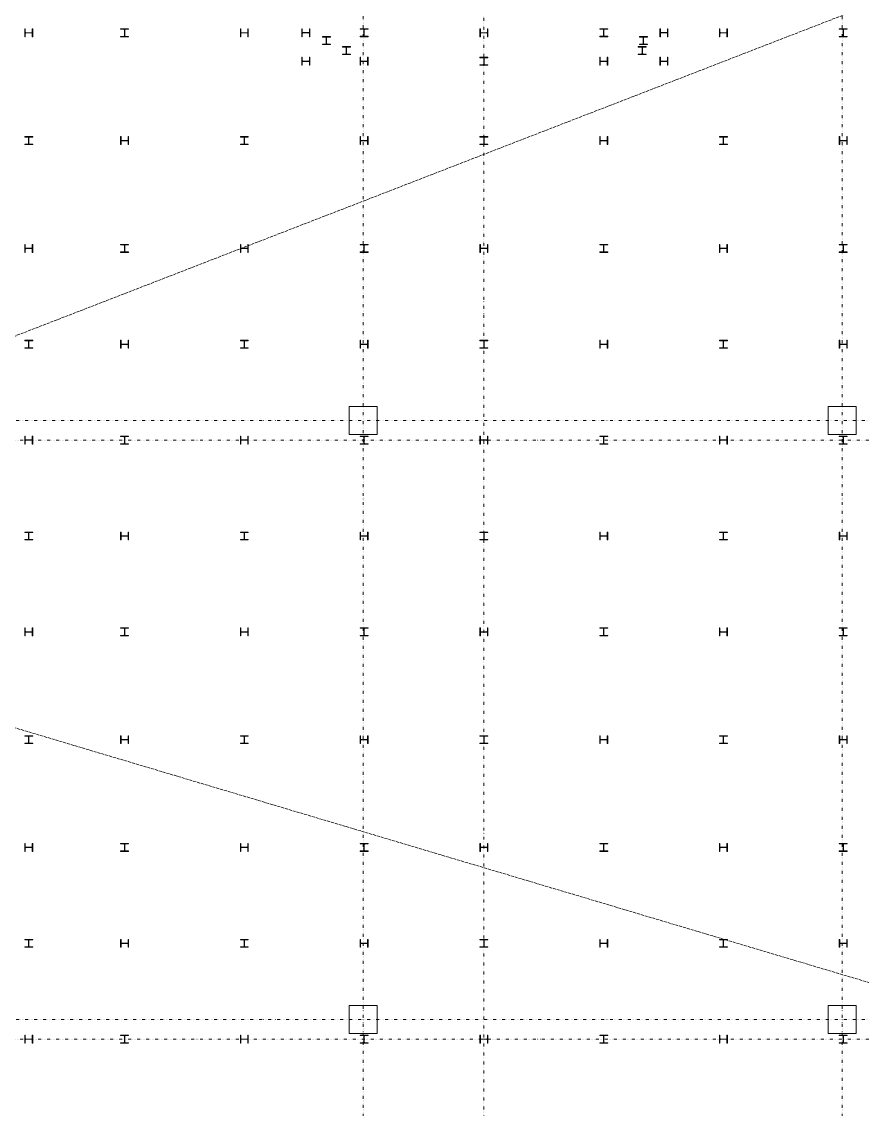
# Model space of a CAD drawing. Extents: x -168053 to 290600, y -560063 to 131745.
# Drawn here: x 127625 to 148676, y 43245 to 70477 of the extents above; entities that cross this region are included whole.
import ezdxf

# ---------------------------------------------------------------- set-up
doc = ezdxf.new("R2010")
doc.units = 0
doc.header["$LTSCALE"] = 250
for name, pattern in [('H12PL1$0$HIDDEN', [0.4, 0.3, -0.1]), ('H12PL1$0$JJP_三點線', [0.9, 0.3, -0.15, 0, -0.15, 0, -0.15, 0, -0.15]), ('H12PL25$0$JJP_三點線', [0.9, 0.3, -0.15, 0, -0.15, 0, -0.15, 0, -0.15])]:
    doc.linetypes.add(name, pattern=pattern)
for name, color, linetype in [('H12PL1$0$A-OBJE-2D', 252, 'Continuous'), ('H12PL1$0$S-COL', 252, 'Continuous'), ('H12PL1$0$S-GRID', 252, 'Continuous'), ('H12PL25$0$S-COL', 252, 'Continuous'), ('H12PL25$0$S-GRID', 252, 'Continuous')]:
    doc.layers.add(name, color=color, linetype=linetype)

# ---------------------------------------------------------------- blocks, each defined once
blk = doc.blocks.new('H12PL25')
at = {"layer": 'H12PL25$0$S-COL', "lineweight": 0, "flags": 128}
for points in [[(127900, 70300), (127888, 70300), (127888, 70217, -0.41421356), (127875, 70204), (127725, 70204, -0.41421356), (127712, 70217), (127712, 70300), (127700, 70300), (127700, 70100), (127712, 70100), (127712, 70183, -0.41421356), (127725, 70196), (127875, 70196, -0.41421356), (127888, 70183), (127888, 70100), (127900, 70100)], [(130300, 70100), (130300, 70112), (130217, 70112, -0.41421356), (130204, 70125), (130204, 70275, -0.41421356), (130217, 70288), (130300, 70288), (130300, 70300), (130100, 70300), (130100, 70288), (130183, 70288, -0.41421356), (130196, 70275), (130196, 70125, -0.41421356), (130183, 70112), (130100, 70112), (130100, 70100)], [(133300, 70300), (133288, 70300), (133288, 70217, -0.41421356), (133275, 70204), (133125, 70204, -0.41421356), (133112, 70217), (133112, 70300), (133100, 70300), (133100, 70100), (133112, 70100), (133112, 70183, -0.41421356), (133125, 70196), (133275, 70196, -0.41421356), (133288, 70183), (133288, 70100), (133300, 70100)], [(134840, 70302), (134828, 70302), (134828, 70219, -0.41421356), (134815, 70206), (134665, 70206, -0.41421356), (134652, 70219), (134652, 70302), (134640, 70302), (134640, 70102), (134652, 70102), (134652, 70185, -0.41421356), (134665, 70198), (134815, 70198, -0.41421356), (134828, 70185), (134828, 70102), (134840, 70102)], [(136300, 70102), (136300, 70114), (136217, 70114, -0.41421356), (136204, 70127), (136204, 70277, -0.41421356), (136217, 70290), (136300, 70290), (136300, 70302), (136100, 70302), (136100, 70290), (136183, 70290, -0.41421356), (136196, 70277), (136196, 70127, -0.41421356), (136183, 70114), (136100, 70114), (136100, 70102)], [(139300, 70300), (139288, 70300), (139288, 70217, -0.41421356), (139275, 70204), (139125, 70204, -0.41421356), (139112, 70217), (139112, 70300), (139100, 70300), (139100, 70100), (139112, 70100), (139112, 70183, -0.41421356), (139125, 70196), (139275, 70196, -0.41421356), (139288, 70183), (139288, 70100), (139300, 70100)], [(142100, 70102), (142100, 70114), (142183, 70114, 0.41421356), (142196, 70127), (142196, 70277, 0.41421356), (142183, 70290), (142100, 70290), (142100, 70302), (142300, 70302), (142300, 70290), (142217, 70290, 0.41421356), (142204, 70277), (142204, 70127, 0.41421356), (142217, 70114), (142300, 70114), (142300, 70102)], [(143610, 70302), (143622, 70302), (143622, 70219, 0.41421356), (143635, 70206), (143785, 70206, 0.41421356), (143798, 70219), (143798, 70302), (143810, 70302), (143810, 70102), (143798, 70102), (143798, 70185, 0.41421356), (143785, 70198), (143635, 70198, 0.41421356), (143622, 70185), (143622, 70102), (143610, 70102)], [(145100, 70300), (145112, 70300), (145112, 70217, 0.41421356), (145125, 70204), (145275, 70204, 0.41421356), (145288, 70217), (145288, 70300), (145300, 70300), (145300, 70100), (145288, 70100), (145288, 70183, 0.41421356), (145275, 70196), (145125, 70196, 0.41421356), (145112, 70183), (145112, 70100), (145100, 70100)], [(148100, 70100), (148100, 70112), (148183, 70112, 0.41421356), (148196, 70125), (148196, 70275, 0.41421356), (148183, 70288), (148100, 70288), (148100, 70300), (148300, 70300), (148300, 70288), (148217, 70288, 0.41421356), (148204, 70275), (148204, 70125, 0.41421356), (148217, 70112), (148300, 70112), (148300, 70100)], [(135155, 69905), (135155, 69917), (135238, 69917, 0.41421356), (135251, 69930), (135251, 70080, 0.41421356), (135238, 70093), (135155, 70093), (135155, 70105), (135355, 70105), (135355, 70093), (135272, 70093, 0.41421356), (135259, 70080), (135259, 69930, 0.41421356), (135272, 69917), (135355, 69917), (135355, 69905)], [(143095, 69905), (143095, 69917), (143178, 69917, 0.41421356), (143191, 69930), (143191, 70080, 0.41421356), (143178, 70093), (143095, 70093), (143095, 70105), (143295, 70105), (143295, 70093), (143212, 70093, 0.41421356), (143199, 70080), (143199, 69930, 0.41421356), (143212, 69917), (143295, 69917), (143295, 69905)], [(135655, 69655), (135655, 69667), (135738, 69667, 0.41421356), (135751, 69680), (135751, 69830, 0.41421356), (135738, 69843), (135655, 69843), (135655, 69855), (135855, 69855), (135855, 69843), (135772, 69843, 0.41421356), (135759, 69830), (135759, 69680, 0.41421356), (135772, 69667), (135855, 69667), (135855, 69655)], [(143065, 69655), (143065, 69667), (143148, 69667, 0.41421356), (143161, 69680), (143161, 69830, 0.41421356), (143148, 69843), (143065, 69843), (143065, 69855), (143265, 69855), (143265, 69843), (143182, 69843, 0.41421356), (143169, 69830), (143169, 69680, 0.41421356), (143182, 69667), (143265, 69667), (143265, 69655)], [(134840, 69590), (134828, 69590), (134828, 69507, -0.41421356), (134815, 69494), (134665, 69494, -0.41421356), (134652, 69507), (134652, 69590), (134640, 69590), (134640, 69390), (134652, 69390), (134652, 69473, -0.41421356), (134665, 69486), (134815, 69486, -0.41421356), (134828, 69473), (134828, 69390), (134840, 69390)], [(136300, 69590), (136288, 69590), (136288, 69507, -0.41421356), (136275, 69494), (136125, 69494, -0.41421356), (136112, 69507), (136112, 69590), (136100, 69590), (136100, 69390), (136112, 69390), (136112, 69473, -0.41421356), (136125, 69486), (136275, 69486, -0.41421356), (136288, 69473), (136288, 69390), (136300, 69390)], [(139300, 69390), (139300, 69402), (139217, 69402, -0.41421356), (139204, 69415), (139204, 69565, -0.41421356), (139217, 69578), (139300, 69578), (139300, 69590), (139100, 69590), (139100, 69578), (139183, 69578, -0.41421356), (139196, 69565), (139196, 69415, -0.41421356), (139183, 69402), (139100, 69402), (139100, 69390)], [(142100, 69590), (142112, 69590), (142112, 69507, 0.41421356), (142125, 69494), (142275, 69494, 0.41421356), (142288, 69507), (142288, 69590), (142300, 69590), (142300, 69390), (142288, 69390), (142288, 69473, 0.41421356), (142275, 69486), (142125, 69486, 0.41421356), (142112, 69473), (142112, 69390), (142100, 69390)], [(143610, 69590), (143622, 69590), (143622, 69507, 0.41421356), (143635, 69494), (143785, 69494, 0.41421356), (143798, 69507), (143798, 69590), (143810, 69590), (143810, 69390), (143798, 69390), (143798, 69473, 0.41421356), (143785, 69486), (143635, 69486, 0.41421356), (143622, 69473), (143622, 69390), (143610, 69390)], [(127900, 67400), (127900, 67412), (127817, 67412, -0.41421356), (127804, 67425), (127804, 67575, -0.41421356), (127817, 67588), (127900, 67588), (127900, 67600), (127700, 67600), (127700, 67588), (127783, 67588, -0.41421356), (127796, 67575), (127796, 67425, -0.41421356), (127783, 67412), (127700, 67412), (127700, 67400)], [(130300, 67600), (130288, 67600), (130288, 67517, -0.41421356), (130275, 67504), (130125, 67504, -0.41421356), (130112, 67517), (130112, 67600), (130100, 67600), (130100, 67400), (130112, 67400), (130112, 67483, -0.41421356), (130125, 67496), (130275, 67496, -0.41421356), (130288, 67483), (130288, 67400), (130300, 67400)], [(133300, 67400), (133300, 67412), (133217, 67412, -0.41421356), (133204, 67425), (133204, 67575, -0.41421356), (133217, 67588), (133300, 67588), (133300, 67600), (133100, 67600), (133100, 67588), (133183, 67588, -0.41421356), (133196, 67575), (133196, 67425, -0.41421356), (133183, 67412), (133100, 67412), (133100, 67400)], [(136300, 67600), (136288, 67600), (136288, 67517, -0.41421356), (136275, 67504), (136125, 67504, -0.41421356), (136112, 67517), (136112, 67600), (136100, 67600), (136100, 67400), (136112, 67400), (136112, 67483, -0.41421356), (136125, 67496), (136275, 67496, -0.41421356), (136288, 67483), (136288, 67400), (136300, 67400)], [(139300, 67400), (139300, 67412), (139217, 67412, -0.41421356), (139204, 67425), (139204, 67575, -0.41421356), (139217, 67588), (139300, 67588), (139300, 67600), (139100, 67600), (139100, 67588), (139183, 67588, -0.41421356), (139196, 67575), (139196, 67425, -0.41421356), (139183, 67412), (139100, 67412), (139100, 67400)], [(142100, 67600), (142112, 67600), (142112, 67517, 0.41421356), (142125, 67504), (142275, 67504, 0.41421356), (142288, 67517), (142288, 67600), (142300, 67600), (142300, 67400), (142288, 67400), (142288, 67483, 0.41421356), (142275, 67496), (142125, 67496, 0.41421356), (142112, 67483), (142112, 67400), (142100, 67400)], [(145100, 67400), (145100, 67412), (145183, 67412, 0.41421356), (145196, 67425), (145196, 67575, 0.41421356), (145183, 67588), (145100, 67588), (145100, 67600), (145300, 67600), (145300, 67588), (145217, 67588, 0.41421356), (145204, 67575), (145204, 67425, 0.41421356), (145217, 67412), (145300, 67412), (145300, 67400)], [(148100, 67600), (148112, 67600), (148112, 67517, 0.41421356), (148125, 67504), (148275, 67504, 0.41421356), (148288, 67517), (148288, 67600), (148300, 67600), (148300, 67400), (148288, 67400), (148288, 67483, 0.41421356), (148275, 67496), (148125, 67496, 0.41421356), (148112, 67483), (148112, 67400), (148100, 67400)], [(127900, 64900), (127888, 64900), (127888, 64817, -0.41421356), (127875, 64804), (127725, 64804, -0.41421356), (127712, 64817), (127712, 64900), (127700, 64900), (127700, 64700), (127712, 64700), (127712, 64783, -0.41421356), (127725, 64796), (127875, 64796, -0.41421356), (127888, 64783), (127888, 64700), (127900, 64700)], [(130300, 64700), (130300, 64712), (130217, 64712, -0.41421356), (130204, 64725), (130204, 64875, -0.41421356), (130217, 64888), (130300, 64888), (130300, 64900), (130100, 64900), (130100, 64888), (130183, 64888, -0.41421356), (130196, 64875), (130196, 64725, -0.41421356), (130183, 64712), (130100, 64712), (130100, 64700)], [(133300, 64900), (133288, 64900), (133288, 64817, -0.41421356), (133275, 64804), (133125, 64804, -0.41421356), (133112, 64817), (133112, 64900), (133100, 64900), (133100, 64700), (133112, 64700), (133112, 64783, -0.41421356), (133125, 64796), (133275, 64796, -0.41421356), (133288, 64783), (133288, 64700), (133300, 64700)], [(136300, 64700), (136300, 64712), (136217, 64712, -0.41421356), (136204, 64725), (136204, 64875, -0.41421356), (136217, 64888), (136300, 64888), (136300, 64900), (136100, 64900), (136100, 64888), (136183, 64888, -0.41421356), (136196, 64875), (136196, 64725, -0.41421356), (136183, 64712), (136100, 64712), (136100, 64700)], [(139300, 64900), (139288, 64900), (139288, 64817, -0.41421356), (139275, 64804), (139125, 64804, -0.41421356), (139112, 64817), (139112, 64900), (139100, 64900), (139100, 64700), (139112, 64700), (139112, 64783, -0.41421356), (139125, 64796), (139275, 64796, -0.41421356), (139288, 64783), (139288, 64700), (139300, 64700)], [(142100, 64700), (142100, 64712), (142183, 64712, 0.41421356), (142196, 64725), (142196, 64875, 0.41421356), (142183, 64888), (142100, 64888), (142100, 64900), (142300, 64900), (142300, 64888), (142217, 64888, 0.41421356), (142204, 64875), (142204, 64725, 0.41421356), (142217, 64712), (142300, 64712), (142300, 64700)], [(145100, 64900), (145112, 64900), (145112, 64817, 0.41421356), (145125, 64804), (145275, 64804, 0.41421356), (145288, 64817), (145288, 64900), (145300, 64900), (145300, 64700), (145288, 64700), (145288, 64783, 0.41421356), (145275, 64796), (145125, 64796, 0.41421356), (145112, 64783), (145112, 64700), (145100, 64700)], [(148100, 64700), (148100, 64712), (148183, 64712, 0.41421356), (148196, 64725), (148196, 64875, 0.41421356), (148183, 64888), (148100, 64888), (148100, 64900), (148300, 64900), (148300, 64888), (148217, 64888, 0.41421356), (148204, 64875), (148204, 64725, 0.41421356), (148217, 64712), (148300, 64712), (148300, 64700)], [(127900, 62300), (127900, 62312), (127817, 62312, -0.41421356), (127804, 62325), (127804, 62475, -0.41421356), (127817, 62488), (127900, 62488), (127900, 62500), (127700, 62500), (127700, 62488), (127783, 62488, -0.41421356), (127796, 62475), (127796, 62325, -0.41421356), (127783, 62312), (127700, 62312), (127700, 62300)], [(130300, 62500), (130288, 62500), (130288, 62417, -0.41421356), (130275, 62404), (130125, 62404, -0.41421356), (130112, 62417), (130112, 62500), (130100, 62500), (130100, 62300), (130112, 62300), (130112, 62383, -0.41421356), (130125, 62396), (130275, 62396, -0.41421356), (130288, 62383), (130288, 62300), (130300, 62300)], [(133300, 62300), (133300, 62312), (133217, 62312, -0.41421356), (133204, 62325), (133204, 62475, -0.41421356), (133217, 62488), (133300, 62488), (133300, 62500), (133100, 62500), (133100, 62488), (133183, 62488, -0.41421356), (133196, 62475), (133196, 62325, -0.41421356), (133183, 62312), (133100, 62312), (133100, 62300)], [(136300, 62500), (136288, 62500), (136288, 62417, -0.41421356), (136275, 62404), (136125, 62404, -0.41421356), (136112, 62417), (136112, 62500), (136100, 62500), (136100, 62300), (136112, 62300), (136112, 62383, -0.41421356), (136125, 62396), (136275, 62396, -0.41421356), (136288, 62383), (136288, 62300), (136300, 62300)], [(139300, 62300), (139300, 62312), (139217, 62312, -0.41421356), (139204, 62325), (139204, 62475, -0.41421356), (139217, 62488), (139300, 62488), (139300, 62500), (139100, 62500), (139100, 62488), (139183, 62488, -0.41421356), (139196, 62475), (139196, 62325, -0.41421356), (139183, 62312), (139100, 62312), (139100, 62300)], [(142100, 62500), (142112, 62500), (142112, 62417, 0.41421356), (142125, 62404), (142275, 62404, 0.41421356), (142288, 62417), (142288, 62500), (142300, 62500), (142300, 62300), (142288, 62300), (142288, 62383, 0.41421356), (142275, 62396), (142125, 62396, 0.41421356), (142112, 62383), (142112, 62300), (142100, 62300)], [(145100, 62300), (145100, 62312), (145183, 62312, 0.41421356), (145196, 62325), (145196, 62475, 0.41421356), (145183, 62488), (145100, 62488), (145100, 62500), (145300, 62500), (145300, 62488), (145217, 62488, 0.41421356), (145204, 62475), (145204, 62325, 0.41421356), (145217, 62312), (145300, 62312), (145300, 62300)], [(148100, 62500), (148112, 62500), (148112, 62417, 0.41421356), (148125, 62404), (148275, 62404, 0.41421356), (148288, 62417), (148288, 62500), (148300, 62500), (148300, 62300), (148288, 62300), (148288, 62383, 0.41421356), (148275, 62396), (148125, 62396, 0.41421356), (148112, 62383), (148112, 62300), (148100, 62300)], [(127900, 60100), (127888, 60100), (127888, 60017, -0.41421356), (127875, 60004), (127725, 60004, -0.41421356), (127712, 60017), (127712, 60100), (127700, 60100), (127700, 59900), (127712, 59900), (127712, 59983, -0.41421356), (127725, 59996), (127875, 59996, -0.41421356), (127888, 59983), (127888, 59900), (127900, 59900)], [(130300, 59900), (130300, 59912), (130217, 59912, -0.41421356), (130204, 59925), (130204, 60075, -0.41421356), (130217, 60088), (130300, 60088), (130300, 60100), (130100, 60100), (130100, 60088), (130183, 60088, -0.41421356), (130196, 60075), (130196, 59925, -0.41421356), (130183, 59912), (130100, 59912), (130100, 59900)], [(133300, 60100), (133288, 60100), (133288, 60017, -0.41421356), (133275, 60004), (133125, 60004, -0.41421356), (133112, 60017), (133112, 60100), (133100, 60100), (133100, 59900), (133112, 59900), (133112, 59983, -0.41421356), (133125, 59996), (133275, 59996, -0.41421356), (133288, 59983), (133288, 59900), (133300, 59900)], [(136300, 59900), (136300, 59912), (136217, 59912, -0.41421356), (136204, 59925), (136204, 60075, -0.41421356), (136217, 60088), (136300, 60088), (136300, 60100), (136100, 60100), (136100, 60088), (136183, 60088, -0.41421356), (136196, 60075), (136196, 59925, -0.41421356), (136183, 59912), (136100, 59912), (136100, 59900)], [(139300, 60100), (139288, 60100), (139288, 60017, -0.41421356), (139275, 60004), (139125, 60004, -0.41421356), (139112, 60017), (139112, 60100), (139100, 60100), (139100, 59900), (139112, 59900), (139112, 59983, -0.41421356), (139125, 59996), (139275, 59996, -0.41421356), (139288, 59983), (139288, 59900), (139300, 59900)], [(142100, 59900), (142100, 59912), (142183, 59912, 0.41421356), (142196, 59925), (142196, 60075, 0.41421356), (142183, 60088), (142100, 60088), (142100, 60100), (142300, 60100), (142300, 60088), (142217, 60088, 0.41421356), (142204, 60075), (142204, 59925, 0.41421356), (142217, 59912), (142300, 59912), (142300, 59900)], [(145100, 60100), (145112, 60100), (145112, 60017, 0.41421356), (145125, 60004), (145275, 60004, 0.41421356), (145288, 60017), (145288, 60100), (145300, 60100), (145300, 59900), (145288, 59900), (145288, 59983, 0.41421356), (145275, 59996), (145125, 59996, 0.41421356), (145112, 59983), (145112, 59900), (145100, 59900)], [(148100, 59900), (148100, 59912), (148183, 59912, 0.41421356), (148196, 59925), (148196, 60075, 0.41421356), (148183, 60088), (148100, 60088), (148100, 60100), (148300, 60100), (148300, 60088), (148217, 60088, 0.41421356), (148204, 60075), (148204, 59925, 0.41421356), (148217, 59912), (148300, 59912), (148300, 59900)], [(127900, 57500), (127900, 57512), (127817, 57512, -0.41421356), (127804, 57525), (127804, 57675, -0.41421356), (127817, 57688), (127900, 57688), (127900, 57700), (127700, 57700), (127700, 57688), (127783, 57688, -0.41421356), (127796, 57675), (127796, 57525, -0.41421356), (127783, 57512), (127700, 57512), (127700, 57500)], [(130300, 57700), (130288, 57700), (130288, 57617, -0.41421356), (130275, 57604), (130125, 57604, -0.41421356), (130112, 57617), (130112, 57700), (130100, 57700), (130100, 57500), (130112, 57500), (130112, 57583, -0.41421356), (130125, 57596), (130275, 57596, -0.41421356), (130288, 57583), (130288, 57500), (130300, 57500)], [(133300, 57500), (133300, 57512), (133217, 57512, -0.41421356), (133204, 57525), (133204, 57675, -0.41421356), (133217, 57688), (133300, 57688), (133300, 57700), (133100, 57700), (133100, 57688), (133183, 57688, -0.41421356), (133196, 57675), (133196, 57525, -0.41421356), (133183, 57512), (133100, 57512), (133100, 57500)], [(136300, 57700), (136288, 57700), (136288, 57617, -0.41421356), (136275, 57604), (136125, 57604, -0.41421356), (136112, 57617), (136112, 57700), (136100, 57700), (136100, 57500), (136112, 57500), (136112, 57583, -0.41421356), (136125, 57596), (136275, 57596, -0.41421356), (136288, 57583), (136288, 57500), (136300, 57500)], [(139300, 57500), (139300, 57512), (139217, 57512, -0.41421356), (139204, 57525), (139204, 57675, -0.41421356), (139217, 57688), (139300, 57688), (139300, 57700), (139100, 57700), (139100, 57688), (139183, 57688, -0.41421356), (139196, 57675), (139196, 57525, -0.41421356), (139183, 57512), (139100, 57512), (139100, 57500)], [(142100, 57700), (142112, 57700), (142112, 57617, 0.41421356), (142125, 57604), (142275, 57604, 0.41421356), (142288, 57617), (142288, 57700), (142300, 57700), (142300, 57500), (142288, 57500), (142288, 57583, 0.41421356), (142275, 57596), (142125, 57596, 0.41421356), (142112, 57583), (142112, 57500), (142100, 57500)], [(145100, 57500), (145100, 57512), (145183, 57512, 0.41421356), (145196, 57525), (145196, 57675, 0.41421356), (145183, 57688), (145100, 57688), (145100, 57700), (145300, 57700), (145300, 57688), (145217, 57688, 0.41421356), (145204, 57675), (145204, 57525, 0.41421356), (145217, 57512), (145300, 57512), (145300, 57500)], [(148100, 57700), (148112, 57700), (148112, 57617, 0.41421356), (148125, 57604), (148275, 57604, 0.41421356), (148288, 57617), (148288, 57700), (148300, 57700), (148300, 57500), (148288, 57500), (148288, 57583, 0.41421356), (148275, 57596), (148125, 57596, 0.41421356), (148112, 57583), (148112, 57500), (148100, 57500)], [(127900, 55300), (127888, 55300), (127888, 55217, -0.41421356), (127875, 55204), (127725, 55204, -0.41421356), (127712, 55217), (127712, 55300), (127700, 55300), (127700, 55100), (127712, 55100), (127712, 55183, -0.41421356), (127725, 55196), (127875, 55196, -0.41421356), (127888, 55183), (127888, 55100), (127900, 55100)], [(130300, 55100), (130300, 55112), (130217, 55112, -0.41421356), (130204, 55125), (130204, 55275, -0.41421356), (130217, 55288), (130300, 55288), (130300, 55300), (130100, 55300), (130100, 55288), (130183, 55288, -0.41421356), (130196, 55275), (130196, 55125, -0.41421356), (130183, 55112), (130100, 55112), (130100, 55100)], [(133300, 55300), (133288, 55300), (133288, 55217, -0.41421356), (133275, 55204), (133125, 55204, -0.41421356), (133112, 55217), (133112, 55300), (133100, 55300), (133100, 55100), (133112, 55100), (133112, 55183, -0.41421356), (133125, 55196), (133275, 55196, -0.41421356), (133288, 55183), (133288, 55100), (133300, 55100)], [(136300, 55100), (136300, 55112), (136217, 55112, -0.41421356), (136204, 55125), (136204, 55275, -0.41421356), (136217, 55288), (136300, 55288), (136300, 55300), (136100, 55300), (136100, 55288), (136183, 55288, -0.41421356), (136196, 55275), (136196, 55125, -0.41421356), (136183, 55112), (136100, 55112), (136100, 55100)], [(139300, 55300), (139288, 55300), (139288, 55217, -0.41421356), (139275, 55204), (139125, 55204, -0.41421356), (139112, 55217), (139112, 55300), (139100, 55300), (139100, 55100), (139112, 55100), (139112, 55183, -0.41421356), (139125, 55196), (139275, 55196, -0.41421356), (139288, 55183), (139288, 55100), (139300, 55100)], [(142100, 55100), (142100, 55112), (142183, 55112, 0.41421356), (142196, 55125), (142196, 55275, 0.41421356), (142183, 55288), (142100, 55288), (142100, 55300), (142300, 55300), (142300, 55288), (142217, 55288, 0.41421356), (142204, 55275), (142204, 55125, 0.41421356), (142217, 55112), (142300, 55112), (142300, 55100)], [(145100, 55300), (145112, 55300), (145112, 55217, 0.41421356), (145125, 55204), (145275, 55204, 0.41421356), (145288, 55217), (145288, 55300), (145300, 55300), (145300, 55100), (145288, 55100), (145288, 55183, 0.41421356), (145275, 55196), (145125, 55196, 0.41421356), (145112, 55183), (145112, 55100), (145100, 55100)], [(148100, 55100), (148100, 55112), (148183, 55112, 0.41421356), (148196, 55125), (148196, 55275, 0.41421356), (148183, 55288), (148100, 55288), (148100, 55300), (148300, 55300), (148300, 55288), (148217, 55288, 0.41421356), (148204, 55275), (148204, 55125, 0.41421356), (148217, 55112), (148300, 55112), (148300, 55100)], [(127900, 52400), (127900, 52412), (127817, 52412, -0.41421356), (127804, 52425), (127804, 52575, -0.41421356), (127817, 52588), (127900, 52588), (127900, 52600), (127700, 52600), (127700, 52588), (127783, 52588, -0.41421356), (127796, 52575), (127796, 52425, -0.41421356), (127783, 52412), (127700, 52412), (127700, 52400)], [(130300, 52600), (130288, 52600), (130288, 52517, -0.41421356), (130275, 52504), (130125, 52504, -0.41421356), (130112, 52517), (130112, 52600), (130100, 52600), (130100, 52400), (130112, 52400), (130112, 52483, -0.41421356), (130125, 52496), (130275, 52496, -0.41421356), (130288, 52483), (130288, 52400), (130300, 52400)], [(133300, 52400), (133300, 52412), (133217, 52412, -0.41421356), (133204, 52425), (133204, 52575, -0.41421356), (133217, 52588), (133300, 52588), (133300, 52600), (133100, 52600), (133100, 52588), (133183, 52588, -0.41421356), (133196, 52575), (133196, 52425, -0.41421356), (133183, 52412), (133100, 52412), (133100, 52400)], [(136300, 52600), (136288, 52600), (136288, 52517, -0.41421356), (136275, 52504), (136125, 52504, -0.41421356), (136112, 52517), (136112, 52600), (136100, 52600), (136100, 52400), (136112, 52400), (136112, 52483, -0.41421356), (136125, 52496), (136275, 52496, -0.41421356), (136288, 52483), (136288, 52400), (136300, 52400)], [(139300, 52400), (139300, 52412), (139217, 52412, -0.41421356), (139204, 52425), (139204, 52575, -0.41421356), (139217, 52588), (139300, 52588), (139300, 52600), (139100, 52600), (139100, 52588), (139183, 52588, -0.41421356), (139196, 52575), (139196, 52425, -0.41421356), (139183, 52412), (139100, 52412), (139100, 52400)], [(142100, 52600), (142112, 52600), (142112, 52517, 0.41421356), (142125, 52504), (142275, 52504, 0.41421356), (142288, 52517), (142288, 52600), (142300, 52600), (142300, 52400), (142288, 52400), (142288, 52483, 0.41421356), (142275, 52496), (142125, 52496, 0.41421356), (142112, 52483), (142112, 52400), (142100, 52400)], [(145100, 52400), (145100, 52412), (145183, 52412, 0.41421356), (145196, 52425), (145196, 52575, 0.41421356), (145183, 52588), (145100, 52588), (145100, 52600), (145300, 52600), (145300, 52588), (145217, 52588, 0.41421356), (145204, 52575), (145204, 52425, 0.41421356), (145217, 52412), (145300, 52412), (145300, 52400)], [(148100, 52600), (148112, 52600), (148112, 52517, 0.41421356), (148125, 52504), (148275, 52504, 0.41421356), (148288, 52517), (148288, 52600), (148300, 52600), (148300, 52400), (148288, 52400), (148288, 52483, 0.41421356), (148275, 52496), (148125, 52496, 0.41421356), (148112, 52483), (148112, 52400), (148100, 52400)], [(127900, 49900), (127888, 49900), (127888, 49817, -0.41421356), (127875, 49804), (127725, 49804, -0.41421356), (127712, 49817), (127712, 49900), (127700, 49900), (127700, 49700), (127712, 49700), (127712, 49783, -0.41421356), (127725, 49796), (127875, 49796, -0.41421356), (127888, 49783), (127888, 49700), (127900, 49700)], [(130300, 49700), (130300, 49712), (130217, 49712, -0.41421356), (130204, 49725), (130204, 49875, -0.41421356), (130217, 49888), (130300, 49888), (130300, 49900), (130100, 49900), (130100, 49888), (130183, 49888, -0.41421356), (130196, 49875), (130196, 49725, -0.41421356), (130183, 49712), (130100, 49712), (130100, 49700)], [(133300, 49900), (133288, 49900), (133288, 49817, -0.41421356), (133275, 49804), (133125, 49804, -0.41421356), (133112, 49817), (133112, 49900), (133100, 49900), (133100, 49700), (133112, 49700), (133112, 49783, -0.41421356), (133125, 49796), (133275, 49796, -0.41421356), (133288, 49783), (133288, 49700), (133300, 49700)], [(136300, 49700), (136300, 49712), (136217, 49712, -0.41421356), (136204, 49725), (136204, 49875, -0.41421356), (136217, 49888), (136300, 49888), (136300, 49900), (136100, 49900), (136100, 49888), (136183, 49888, -0.41421356), (136196, 49875), (136196, 49725, -0.41421356), (136183, 49712), (136100, 49712), (136100, 49700)], [(139300, 49900), (139288, 49900), (139288, 49817, -0.41421356), (139275, 49804), (139125, 49804, -0.41421356), (139112, 49817), (139112, 49900), (139100, 49900), (139100, 49700), (139112, 49700), (139112, 49783, -0.41421356), (139125, 49796), (139275, 49796, -0.41421356), (139288, 49783), (139288, 49700), (139300, 49700)], [(142100, 49700), (142100, 49712), (142183, 49712, 0.41421356), (142196, 49725), (142196, 49875, 0.41421356), (142183, 49888), (142100, 49888), (142100, 49900), (142300, 49900), (142300, 49888), (142217, 49888, 0.41421356), (142204, 49875), (142204, 49725, 0.41421356), (142217, 49712), (142300, 49712), (142300, 49700)], [(145100, 49900), (145112, 49900), (145112, 49817, 0.41421356), (145125, 49804), (145275, 49804, 0.41421356), (145288, 49817), (145288, 49900), (145300, 49900), (145300, 49700), (145288, 49700), (145288, 49783, 0.41421356), (145275, 49796), (145125, 49796, 0.41421356), (145112, 49783), (145112, 49700), (145100, 49700)], [(148100, 49700), (148100, 49712), (148183, 49712, 0.41421356), (148196, 49725), (148196, 49875, 0.41421356), (148183, 49888), (148100, 49888), (148100, 49900), (148300, 49900), (148300, 49888), (148217, 49888, 0.41421356), (148204, 49875), (148204, 49725, 0.41421356), (148217, 49712), (148300, 49712), (148300, 49700)], [(127900, 47300), (127900, 47312), (127817, 47312, -0.41421356), (127804, 47325), (127804, 47475, -0.41421356), (127817, 47488), (127900, 47488), (127900, 47500), (127700, 47500), (127700, 47488), (127783, 47488, -0.41421356), (127796, 47475), (127796, 47325, -0.41421356), (127783, 47312), (127700, 47312), (127700, 47300)], [(130300, 47500), (130288, 47500), (130288, 47417, -0.41421356), (130275, 47404), (130125, 47404, -0.41421356), (130112, 47417), (130112, 47500), (130100, 47500), (130100, 47300), (130112, 47300), (130112, 47383, -0.41421356), (130125, 47396), (130275, 47396, -0.41421356), (130288, 47383), (130288, 47300), (130300, 47300)], [(133300, 47300), (133300, 47312), (133217, 47312, -0.41421356), (133204, 47325), (133204, 47475, -0.41421356), (133217, 47488), (133300, 47488), (133300, 47500), (133100, 47500), (133100, 47488), (133183, 47488, -0.41421356), (133196, 47475), (133196, 47325, -0.41421356), (133183, 47312), (133100, 47312), (133100, 47300)], [(136300, 47500), (136288, 47500), (136288, 47417, -0.41421356), (136275, 47404), (136125, 47404, -0.41421356), (136112, 47417), (136112, 47500), (136100, 47500), (136100, 47300), (136112, 47300), (136112, 47383, -0.41421356), (136125, 47396), (136275, 47396, -0.41421356), (136288, 47383), (136288, 47300), (136300, 47300)], [(139300, 47300), (139300, 47312), (139217, 47312, -0.41421356), (139204, 47325), (139204, 47475, -0.41421356), (139217, 47488), (139300, 47488), (139300, 47500), (139100, 47500), (139100, 47488), (139183, 47488, -0.41421356), (139196, 47475), (139196, 47325, -0.41421356), (139183, 47312), (139100, 47312), (139100, 47300)], [(142100, 47500), (142112, 47500), (142112, 47417, 0.41421356), (142125, 47404), (142275, 47404, 0.41421356), (142288, 47417), (142288, 47500), (142300, 47500), (142300, 47300), (142288, 47300), (142288, 47383, 0.41421356), (142275, 47396), (142125, 47396, 0.41421356), (142112, 47383), (142112, 47300), (142100, 47300)], [(145100, 47300), (145100, 47312), (145183, 47312, 0.41421356), (145196, 47325), (145196, 47475, 0.41421356), (145183, 47488), (145100, 47488), (145100, 47500), (145300, 47500), (145300, 47488), (145217, 47488, 0.41421356), (145204, 47475), (145204, 47325, 0.41421356), (145217, 47312), (145300, 47312), (145300, 47300)], [(148100, 47500), (148112, 47500), (148112, 47417, 0.41421356), (148125, 47404), (148275, 47404, 0.41421356), (148288, 47417), (148288, 47500), (148300, 47500), (148300, 47300), (148288, 47300), (148288, 47383, 0.41421356), (148275, 47396), (148125, 47396, 0.41421356), (148112, 47383), (148112, 47300), (148100, 47300)], [(127900, 45100), (127888, 45100), (127888, 45017, -0.41421356), (127875, 45004), (127725, 45004, -0.41421356), (127712, 45017), (127712, 45100), (127700, 45100), (127700, 44900), (127712, 44900), (127712, 44983, -0.41421356), (127725, 44996), (127875, 44996, -0.41421356), (127888, 44983), (127888, 44900), (127900, 44900)], [(130300, 44900), (130300, 44912), (130217, 44912, -0.41421356), (130204, 44925), (130204, 45075, -0.41421356), (130217, 45088), (130300, 45088), (130300, 45100), (130100, 45100), (130100, 45088), (130183, 45088, -0.41421356), (130196, 45075), (130196, 44925, -0.41421356), (130183, 44912), (130100, 44912), (130100, 44900)], [(133300, 45100), (133288, 45100), (133288, 45017, -0.41421356), (133275, 45004), (133125, 45004, -0.41421356), (133112, 45017), (133112, 45100), (133100, 45100), (133100, 44900), (133112, 44900), (133112, 44983, -0.41421356), (133125, 44996), (133275, 44996, -0.41421356), (133288, 44983), (133288, 44900), (133300, 44900)], [(136300, 44900), (136300, 44912), (136217, 44912, -0.41421356), (136204, 44925), (136204, 45075, -0.41421356), (136217, 45088), (136300, 45088), (136300, 45100), (136100, 45100), (136100, 45088), (136183, 45088, -0.41421356), (136196, 45075), (136196, 44925, -0.41421356), (136183, 44912), (136100, 44912), (136100, 44900)], [(139300, 45100), (139288, 45100), (139288, 45017, -0.41421356), (139275, 45004), (139125, 45004, -0.41421356), (139112, 45017), (139112, 45100), (139100, 45100), (139100, 44900), (139112, 44900), (139112, 44983, -0.41421356), (139125, 44996), (139275, 44996, -0.41421356), (139288, 44983), (139288, 44900), (139300, 44900)], [(142100, 44900), (142100, 44912), (142183, 44912, 0.41421356), (142196, 44925), (142196, 45075, 0.41421356), (142183, 45088), (142100, 45088), (142100, 45100), (142300, 45100), (142300, 45088), (142217, 45088, 0.41421356), (142204, 45075), (142204, 44925, 0.41421356), (142217, 44912), (142300, 44912), (142300, 44900)], [(145100, 45100), (145112, 45100), (145112, 45017, 0.41421356), (145125, 45004), (145275, 45004, 0.41421356), (145288, 45017), (145288, 45100), (145300, 45100), (145300, 44900), (145288, 44900), (145288, 44983, 0.41421356), (145275, 44996), (145125, 44996, 0.41421356), (145112, 44983), (145112, 44900), (145100, 44900)], [(148100, 44900), (148100, 44912), (148183, 44912, 0.41421356), (148196, 44925), (148196, 45075, 0.41421356), (148183, 45088), (148100, 45088), (148100, 45100), (148300, 45100), (148300, 45088), (148217, 45088, 0.41421356), (148204, 45075), (148204, 44925, 0.41421356), (148217, 44912), (148300, 44912), (148300, 44900)]]:
    blk.add_lwpolyline(points, format="xyb", close=True, dxfattribs=at)
at = {"layer": 'H12PL25$0$S-GRID', "linetype": 'H12PL25$0$JJP_三點線', "lineweight": 0}
for p, q in [((139200, 128250), (139200, -28000)), ((-29000, 60000), (289600, 60000)), ((-29000, 45000), (289600, 45000))]:
    blk.add_line(p, q, dxfattribs=at)
blk = doc.blocks.new('H12PL1')
at = {"layer": 'H12PL1$0$A-OBJE-2D', "linetype": 'H12PL1$0$HIDDEN', "lineweight": 0}
for p, q in [((17650, 85950), (243150, 18700)), ((18450, 18700), (192000, 85950))]:
    blk.add_line(p, q, dxfattribs=at)
at = {"layer": 'H12PL1$0$S-COL', "lineweight": 0, "flags": 128}
for points in [[(138850, 59650), (139550, 59650), (139550, 60350), (138850, 60350)], [(150850, 59650), (151550, 59650), (151550, 60350), (150850, 60350)], [(138850, 44650), (139550, 44650), (139550, 45350), (138850, 45350)], [(150850, 44650), (151550, 44650), (151550, 45350), (150850, 45350)]]:
    blk.add_lwpolyline(points, close=True, dxfattribs=at)
at = {"layer": 'H12PL1$0$S-GRID', "linetype": 'H12PL1$0$JJP_三點線', "lineweight": 0}
for p, q in [((139200, 128250), (139200, -28000)), ((151200, 128250), (151200, -28000)), ((-29000, 60000), (289600, 60000)), ((-29000, 45000), (289600, 45000))]:
    blk.add_line(p, q, dxfattribs=at)

msp = doc.modelspace()

# ---------------------------------------------------------------- block references
msp.add_blockref('H12PL25', (0, 0))

# ---------------------------------------------------------------- next in the draw order: block references
msp.add_blockref('H12PL1', (-3024, 495))

doc.saveas('drawing.dxf')
